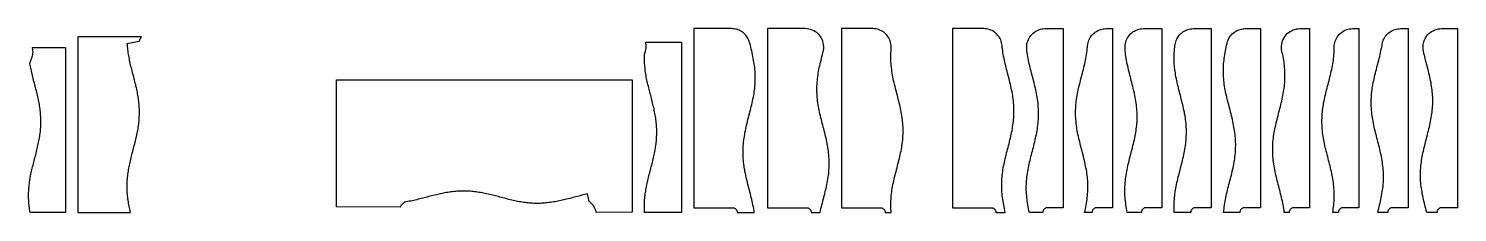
# Model space of a CAD drawing. Header units: inches. Extents: x 0 to 482, y 0 to 30.
# Drawn here: x 250 to 482, y 0 to 29.8 of the extents above; entities that cross this region are included whole.
import ezdxf

# ---------------------------------------------------------------- set-up
doc = ezdxf.new("R2010")
doc.units = ezdxf.units.IN

msp = doc.modelspace()

# ---------------------------------------------------------------- linework, layer by layer
at = {"layer": 'OUTLINE'}
for points in [[(258, 0), (266.55, 0), (266.49, 0.25), (266.43, 0.49), (266.38, 0.74), (266.33, 0.98), (266.29, 1.23), (266.24, 1.48), (266.2, 1.72), (266.17, 1.97), (266.13, 2.22), (266.1, 2.46), (266.08, 2.71), (266.05, 2.95), (266.03, 3.2), (266.02, 3.45), (266.01, 3.69), (266, 3.94), (266, 4.19), (266, 4.43), (266.01, 4.68), (266.02, 4.92), (266.03, 5.17), (266.05, 5.42), (266.07, 5.66), (266.1, 5.91), (266.13, 6.16), (266.16, 6.4), (266.2, 6.65), (266.24, 6.89), (266.28, 7.14), (266.33, 7.39), (266.38, 7.63), (266.43, 7.88), (266.48, 8.13), (266.54, 8.37), (266.6, 8.62), (266.66, 8.86), (266.72, 9.11), (266.78, 9.36), (266.84, 9.6), (266.91, 9.85), (266.97, 10.1), (267.04, 10.34), (267.1, 10.59), (267.17, 10.83), (267.23, 11.08), (267.29, 11.33), (267.35, 11.57), (267.41, 11.82), (267.47, 12.07), (267.53, 12.31), (267.58, 12.56), (267.63, 12.8), (267.68, 13.05), (267.73, 13.3), (267.77, 13.54), (267.81, 13.79), (267.84, 14.04), (267.88, 14.28), (267.91, 14.53), (267.93, 14.77), (267.95, 15.02), (267.97, 15.27), (267.98, 15.51), (267.99, 15.76), (268, 16.01), (268, 16.25), (268, 16.5), (267.99, 16.74), (267.98, 16.99), (267.96, 17.24), (267.94, 17.48), (267.92, 17.73), (267.89, 17.97), (267.86, 18.22), (267.83, 18.47), (267.79, 18.71), (267.75, 18.96), (267.71, 19.21), (267.66, 19.45), (267.61, 19.7), (267.56, 19.94), (267.5, 20.19), (267.44, 20.44), (267.39, 20.68), (267.33, 20.93), (267.26, 21.18), (267.2, 21.42), (267.14, 21.67), (267.07, 21.91), (267.01, 22.16), (266.95, 22.41), (266.88, 22.65), (266.82, 22.9), (266.75, 23.15), (266.69, 23.39), (266.63, 23.64), (266.57, 23.88), (266.52, 24.13), (266.46, 24.38), (266.41, 24.62), (266.36, 24.87), (266.31, 25.12), (266.26, 25.36), (266.22, 25.61), (266.18, 25.85), (266.15, 26.1), (266.12, 26.35), (266.09, 26.59), (266.06, 26.84), (266.04, 27.09), (266.03, 27.33), (267.98, 27.71), (268, 27.77), (268.02, 27.84), (268.05, 27.91), (268.08, 27.97), (268.1, 28.04), (268.13, 28.1), (268.17, 28.16), (268.2, 28.23), (268.23, 28.29), (268.27, 28.35), (268.31, 28.41), (268.34, 28.45), (258, 28.45)], [(358, 0.75), (364.31, 0.75), (364.31, 0.75), (364.4, 0.75), (364.48, 0.73), (364.56, 0.71), (364.64, 0.68), (364.71, 0.64), (364.78, 0.59), (364.84, 0.53), (364.9, 0.47), (364.95, 0.4), (364.99, 0.33), (365.02, 0.25), (365.04, 0.17), (365.06, 0.08), (365.06, 0), (365.69, 0), (367.83, 0), (367.79, 0.3), (367.74, 0.6), (367.68, 0.9), (367.62, 1.2), (367.56, 1.5), (367.49, 1.8), (367.42, 2.1), (367.35, 2.4), (367.27, 2.7), (367.2, 3.01), (367.12, 3.31), (367.04, 3.61), (366.96, 3.91), (366.88, 4.21), (366.81, 4.51), (366.73, 4.81), (366.65, 5.11), (366.58, 5.41), (366.51, 5.71), (366.44, 6.01), (366.38, 6.31), (366.32, 6.61), (366.27, 6.91), (366.21, 7.21), (366.17, 7.51), (366.13, 7.81), (366.09, 8.11), (366.06, 8.41), (366.04, 8.71), (366.02, 9.02), (366.01, 9.32), (366, 9.62), (366, 9.92), (366.01, 10.22), (366.02, 10.52), (366.04, 10.82), (366.06, 11.12), (366.09, 11.42), (366.13, 11.72), (366.17, 12.02), (366.22, 12.32), (366.27, 12.62), (366.32, 12.92), (366.38, 13.22), (366.45, 13.52), (366.51, 13.82), (366.58, 14.12), (366.66, 14.42), (366.73, 14.72), (366.81, 15.03), (366.89, 15.33), (366.96, 15.63), (367.04, 15.93), (367.12, 16.23), (367.2, 16.53), (367.28, 16.83), (367.35, 17.13), (367.42, 17.43), (367.49, 17.73), (367.56, 18.03), (367.62, 18.33), (367.68, 18.63), (367.74, 18.93), (367.79, 19.23), (367.83, 19.53), (367.88, 19.83), (367.91, 20.13), (367.94, 20.43), (367.96, 20.73), (367.98, 21.04), (367.99, 21.34), (368, 21.64), (368, 21.94), (367.99, 22.24), (367.98, 22.54), (367.96, 22.84), (367.94, 23.14), (367.91, 23.44), (367.87, 23.74), (367.83, 24.04), (367.78, 24.34), (367.73, 24.64), (367.67, 24.94), (367.61, 25.24), (367.55, 25.54), (367.48, 25.84), (367.41, 26.14), (367.34, 26.44), (367.26, 26.74), (367.19, 27.05), (367.11, 27.35), (367.07, 27.51), (367.01, 27.71), (366.93, 27.9), (366.85, 28.09), (366.75, 28.27), (366.64, 28.45), (366.51, 28.61), (366.38, 28.77), (366.23, 28.92), (366.08, 29.06), (365.91, 29.19), (365.74, 29.3), (365.56, 29.4), (365.37, 29.49), (365.18, 29.57), (364.98, 29.64), (364.78, 29.69), (364.58, 29.72), (364.37, 29.74), (364.16, 29.75), (358, 29.75)], [(370, 0.75), (376.31, 0.75), (376.31, 0.75), (376.4, 0.75), (376.48, 0.73), (376.56, 0.71), (376.64, 0.68), (376.71, 0.64), (376.78, 0.59), (376.84, 0.53), (376.9, 0.47), (376.95, 0.4), (376.99, 0.33), (377.02, 0.25), (377.04, 0.17), (377.06, 0.08), (377.06, 0), (377.69, 0), (378.51, 0), (378.59, 0.3), (378.66, 0.6), (378.73, 0.9), (378.81, 1.2), (378.89, 1.5), (378.97, 1.8), (379.04, 2.1), (379.12, 2.4), (379.2, 2.7), (379.28, 3.01), (379.35, 3.31), (379.42, 3.61), (379.49, 3.91), (379.56, 4.21), (379.62, 4.51), (379.68, 4.81), (379.74, 5.11), (379.79, 5.41), (379.83, 5.71), (379.88, 6.01), (379.91, 6.31), (379.94, 6.61), (379.96, 6.91), (379.98, 7.21), (379.99, 7.51), (380, 7.81), (380, 8.11), (379.99, 8.41), (379.98, 8.71), (379.96, 9.02), (379.93, 9.32), (379.9, 9.62), (379.87, 9.92), (379.83, 10.22), (379.78, 10.52), (379.73, 10.82), (379.67, 11.12), (379.61, 11.42), (379.55, 11.72), (379.48, 12.02), (379.41, 12.32), (379.34, 12.62), (379.26, 12.92), (379.18, 13.22), (379.11, 13.52), (379.03, 13.82), (378.95, 14.12), (378.87, 14.42), (378.79, 14.72), (378.72, 15.03), (378.64, 15.33), (378.57, 15.63), (378.5, 15.93), (378.43, 16.23), (378.37, 16.53), (378.31, 16.83), (378.26, 17.13), (378.21, 17.43), (378.16, 17.73), (378.12, 18.03), (378.09, 18.33), (378.06, 18.63), (378.03, 18.93), (378.02, 19.23), (378, 19.53), (378, 19.83), (378, 20.13), (378.01, 20.43), (378.02, 20.73), (378.04, 21.04), (378.07, 21.34), (378.1, 21.64), (378.13, 21.94), (378.18, 22.24), (378.22, 22.54), (378.28, 22.84), (378.33, 23.14), (378.39, 23.44), (378.46, 23.74), (378.52, 24.04), (378.59, 24.34), (378.67, 24.64), (378.74, 24.94), (378.82, 25.24), (378.9, 25.54), (378.98, 25.84), (379.01, 25.99), (379.07, 26.27), (379.11, 26.56), (379.11, 26.85), (379.09, 27.13), (379.04, 27.42), (378.96, 27.7), (378.86, 27.97), (378.73, 28.22), (378.57, 28.47), (378.4, 28.7), (378.2, 28.91), (377.98, 29.1), (377.75, 29.26), (377.5, 29.41), (377.24, 29.53), (376.97, 29.63), (376.69, 29.69), (376.4, 29.74), (376.11, 29.75), (370, 29.75)], [(382, 0.75), (388.31, 0.75), (388.31, 0.75), (388.4, 0.75), (388.48, 0.73), (388.56, 0.71), (388.64, 0.68), (388.71, 0.64), (388.78, 0.59), (388.84, 0.53), (388.9, 0.47), (388.95, 0.4), (388.99, 0.33), (389.02, 0.25), (389.04, 0.17), (389.06, 0.08), (389.06, 0), (389.69, 0), (390.05, 0), (390.03, 0.3), (390.01, 0.6), (390, 0.9), (390, 1.2), (390, 1.5), (390.01, 1.8), (390.03, 2.1), (390.05, 2.4), (390.08, 2.7), (390.11, 3.01), (390.15, 3.31), (390.19, 3.61), (390.24, 3.91), (390.3, 4.21), (390.35, 4.51), (390.42, 4.81), (390.48, 5.11), (390.55, 5.41), (390.62, 5.71), (390.7, 6.01), (390.77, 6.31), (390.85, 6.61), (390.93, 6.91), (391.01, 7.21), (391.09, 7.51), (391.16, 7.81), (391.24, 8.11), (391.32, 8.41), (391.39, 8.71), (391.46, 9.02), (391.53, 9.32), (391.59, 9.62), (391.66, 9.92), (391.71, 10.22), (391.77, 10.52), (391.81, 10.82), (391.86, 11.12), (391.89, 11.42), (391.93, 11.72), (391.95, 12.02), (391.97, 12.32), (391.99, 12.62), (392, 12.92), (392, 13.22), (392, 13.52), (391.98, 13.82), (391.97, 14.12), (391.95, 14.42), (391.92, 14.72), (391.88, 15.03), (391.85, 15.33), (391.8, 15.63), (391.75, 15.93), (391.7, 16.23), (391.64, 16.53), (391.58, 16.83), (391.51, 17.13), (391.44, 17.43), (391.37, 17.73), (391.3, 18.03), (391.22, 18.33), (391.14, 18.63), (391.06, 18.93), (390.99, 19.23), (390.91, 19.53), (390.83, 19.83), (390.75, 20.13), (390.68, 20.43), (390.6, 20.73), (390.53, 21.04), (390.46, 21.34), (390.4, 21.64), (390.34, 21.94), (390.28, 22.24), (390.23, 22.54), (390.18, 22.84), (390.14, 23.14), (390.1, 23.44), (390.07, 23.74), (390.04, 24.04), (390.02, 24.34), (390.01, 24.64), (390, 24.94), (390, 25.24), (390, 25.54), (390.01, 25.84), (390.03, 26.14), (390.05, 26.44), (390.06, 26.49), (390.07, 26.75), (390.06, 27.01), (390.02, 27.27), (389.97, 27.53), (389.89, 27.78), (389.79, 28.02), (389.67, 28.25), (389.53, 28.47), (389.37, 28.68), (389.19, 28.87), (389, 29.05), (388.79, 29.21), (388.57, 29.35), (388.34, 29.47), (388.09, 29.57), (387.84, 29.65), (387.59, 29.7), (387.33, 29.74), (387.07, 29.75), (382, 29.75)], [(400, 0.75), (406.31, 0.75), (406.31, 0.75), (406.4, 0.75), (406.48, 0.73), (406.56, 0.71), (406.64, 0.68), (406.71, 0.64), (406.78, 0.59), (406.84, 0.53), (406.9, 0.47), (406.95, 0.4), (406.99, 0.33), (407.02, 0.25), (407.04, 0.17), (407.06, 0.08), (407.06, 0), (407.69, 0), (408.59, 0), (408.52, 0.3), (408.45, 0.6), (408.39, 0.9), (408.33, 1.2), (408.27, 1.5), (408.22, 1.8), (408.17, 2.1), (408.13, 2.4), (408.09, 2.7), (408.06, 3.01), (408.04, 3.31), (408.02, 3.61), (408.01, 3.91), (408, 4.21), (408, 4.51), (408.01, 4.81), (408.02, 5.11), (408.04, 5.41), (408.06, 5.71), (408.09, 6.01), (408.12, 6.31), (408.17, 6.61), (408.21, 6.91), (408.26, 7.21), (408.32, 7.51), (408.38, 7.81), (408.44, 8.11), (408.51, 8.41), (408.58, 8.71), (408.65, 9.02), (408.72, 9.32), (408.8, 9.62), (408.88, 9.92), (408.96, 10.22), (409.04, 10.52), (409.11, 10.82), (409.19, 11.12), (409.27, 11.42), (409.34, 11.72), (409.42, 12.02), (409.49, 12.32), (409.55, 12.62), (409.62, 12.92), (409.68, 13.22), (409.73, 13.52), (409.78, 13.82), (409.83, 14.12), (409.87, 14.42), (409.91, 14.72), (409.94, 15.03), (409.96, 15.33), (409.98, 15.63), (409.99, 15.93), (410, 16.23), (410, 16.53), (409.99, 16.83), (409.98, 17.13), (409.96, 17.43), (409.94, 17.73), (409.91, 18.03), (409.87, 18.33), (409.83, 18.63), (409.79, 18.93), (409.73, 19.23), (409.68, 19.53), (409.62, 19.83), (409.56, 20.13), (409.49, 20.43), (409.42, 20.73), (409.35, 21.04), (409.27, 21.34), (409.19, 21.64), (409.12, 21.94), (409.04, 22.24), (408.96, 22.54), (408.88, 22.84), (408.8, 23.14), (408.73, 23.44), (408.65, 23.74), (408.58, 24.04), (408.51, 24.34), (408.44, 24.64), (408.38, 24.94), (408.32, 25.24), (408.26, 25.54), (408.21, 25.84), (408.17, 26.14), (408.13, 26.44), (408.09, 26.74), (408.06, 27.02), (408.03, 27.25), (407.98, 27.48), (407.92, 27.71), (407.84, 27.93), (407.74, 28.14), (407.62, 28.34), (407.49, 28.53), (407.34, 28.71), (407.18, 28.89), (407.01, 29.04), (406.83, 29.19), (406.63, 29.32), (406.43, 29.43), (406.21, 29.53), (405.99, 29.61), (405.77, 29.67), (405.54, 29.71), (405.31, 29.74), (405.08, 29.75), (400, 29.75)], [(418, 0.75), (415.44, 0.75), (415.44, 0.75), (415.35, 0.75), (415.27, 0.73), (415.19, 0.71), (415.11, 0.68), (415.04, 0.64), (414.97, 0.59), (414.91, 0.53), (414.85, 0.47), (414.8, 0.4), (414.76, 0.33), (414.73, 0.25), (414.71, 0.17), (414.69, 0.08), (414.69, 0), (414.06, 0), (412.5, 0), (412.43, 0.3), (412.37, 0.6), (412.31, 0.9), (412.25, 1.2), (412.2, 1.5), (412.16, 1.8), (412.12, 2.1), (412.08, 2.4), (412.06, 2.7), (412.03, 3.01), (412.01, 3.31), (412, 3.61), (412, 3.91), (412, 4.21), (412.01, 4.51), (412.02, 4.81), (412.04, 5.11), (412.07, 5.41), (412.1, 5.71), (412.14, 6.01), (412.18, 6.31), (412.23, 6.61), (412.28, 6.91), (412.33, 7.21), (412.4, 7.51), (412.46, 7.81), (412.53, 8.11), (412.6, 8.41), (412.67, 8.71), (412.75, 9.02), (412.82, 9.32), (412.9, 9.62), (412.98, 9.92), (413.06, 10.22), (413.14, 10.52), (413.21, 10.82), (413.29, 11.12), (413.36, 11.42), (413.44, 11.72), (413.51, 12.02), (413.57, 12.32), (413.63, 12.62), (413.69, 12.92), (413.75, 13.22), (413.8, 13.52), (413.84, 13.82), (413.88, 14.12), (413.92, 14.42), (413.94, 14.72), (413.97, 15.03), (413.98, 15.33), (413.99, 15.63), (414, 15.93), (414, 16.23), (413.99, 16.53), (413.97, 16.83), (413.95, 17.13), (413.93, 17.43), (413.9, 17.73), (413.86, 18.03), (413.82, 18.33), (413.77, 18.63), (413.72, 18.93), (413.66, 19.23), (413.6, 19.53), (413.53, 19.83), (413.47, 20.13), (413.39, 20.43), (413.32, 20.73), (413.25, 21.04), (413.17, 21.34), (413.09, 21.64), (413.01, 21.94), (412.93, 22.24), (412.86, 22.54), (412.78, 22.84), (412.7, 23.14), (412.63, 23.44), (412.56, 23.74), (412.49, 24.04), (412.42, 24.34), (412.36, 24.64), (412.3, 24.94), (412.25, 25.24), (412.2, 25.54), (412.15, 25.84), (412.11, 26.14), (412.08, 26.44), (412.06, 26.71), (412.07, 26.97), (412.1, 27.23), (412.16, 27.49), (412.23, 27.74), (412.33, 27.99), (412.45, 28.22), (412.59, 28.45), (412.75, 28.66), (412.93, 28.86), (413.12, 29.04), (413.33, 29.2), (413.55, 29.34), (413.79, 29.46), (414.03, 29.57), (414.28, 29.65), (414.54, 29.7), (414.8, 29.74), (415.06, 29.75), (418, 29.75)], [(426, 0.75), (423.44, 0.75), (423.44, 0.75), (423.35, 0.75), (423.27, 0.73), (423.19, 0.71), (423.11, 0.68), (423.04, 0.64), (422.97, 0.59), (422.91, 0.53), (422.85, 0.47), (422.8, 0.4), (422.76, 0.33), (422.73, 0.25), (422.71, 0.17), (422.69, 0.08), (422.69, 0), (422.06, 0), (421.47, 0), (421.54, 0.3), (421.6, 0.6), (421.66, 0.9), (421.72, 1.2), (421.77, 1.5), (421.82, 1.8), (421.86, 2.1), (421.9, 2.4), (421.93, 2.7), (421.96, 3.01), (421.98, 3.31), (421.99, 3.61), (422, 3.91), (422, 4.21), (421.99, 4.51), (421.98, 4.81), (421.97, 5.11), (421.94, 5.41), (421.91, 5.71), (421.88, 6.01), (421.84, 6.31), (421.8, 6.61), (421.75, 6.91), (421.69, 7.21), (421.63, 7.51), (421.57, 7.81), (421.5, 8.11), (421.43, 8.41), (421.36, 8.71), (421.29, 9.02), (421.21, 9.32), (421.13, 9.62), (421.06, 9.92), (420.98, 10.22), (420.9, 10.52), (420.82, 10.82), (420.74, 11.12), (420.67, 11.42), (420.6, 11.72), (420.52, 12.02), (420.46, 12.32), (420.39, 12.62), (420.33, 12.92), (420.28, 13.22), (420.22, 13.52), (420.18, 13.82), (420.13, 14.12), (420.1, 14.42), (420.07, 14.72), (420.04, 15.03), (420.02, 15.33), (420.01, 15.63), (420, 15.93), (420, 16.23), (420, 16.53), (420.02, 16.83), (420.03, 17.13), (420.06, 17.43), (420.08, 17.73), (420.12, 18.03), (420.16, 18.33), (420.21, 18.63), (420.26, 18.93), (420.31, 19.23), (420.37, 19.53), (420.43, 19.83), (420.5, 20.13), (420.57, 20.43), (420.64, 20.73), (420.72, 21.04), (420.79, 21.34), (420.87, 21.64), (420.95, 21.94), (421.03, 22.24), (421.1, 22.54), (421.18, 22.84), (421.26, 23.14), (421.33, 23.44), (421.41, 23.74), (421.48, 24.04), (421.55, 24.34), (421.61, 24.64), (421.67, 24.94), (421.73, 25.24), (421.78, 25.54), (421.82, 25.84), (421.87, 26.14), (421.9, 26.44), (421.93, 26.74), (421.95, 26.98), (421.98, 27.22), (422.03, 27.45), (422.09, 27.67), (422.17, 27.9), (422.27, 28.11), (422.39, 28.32), (422.52, 28.51), (422.66, 28.7), (422.82, 28.87), (423, 29.03), (423.18, 29.18), (423.38, 29.31), (423.58, 29.42), (423.8, 29.52), (424.02, 29.6), (424.24, 29.67), (424.48, 29.71), (424.71, 29.74), (424.94, 29.75), (426, 29.75)], [(434, 0.75), (431.44, 0.75), (431.44, 0.75), (431.35, 0.75), (431.27, 0.73), (431.19, 0.71), (431.11, 0.68), (431.04, 0.64), (430.97, 0.59), (430.91, 0.53), (430.85, 0.47), (430.8, 0.4), (430.76, 0.33), (430.73, 0.25), (430.7, 0.17), (430.69, 0.08), (430.69, 0), (430.06, 0), (428.4, 0), (428.34, 0.3), (428.28, 0.6), (428.23, 0.9), (428.18, 1.2), (428.14, 1.5), (428.1, 1.8), (428.07, 2.1), (428.04, 2.4), (428.02, 2.7), (428.01, 3.01), (428, 3.31), (428, 3.61), (428, 3.91), (428.01, 4.21), (428.03, 4.51), (428.05, 4.81), (428.08, 5.11), (428.11, 5.41), (428.15, 5.71), (428.2, 6.01), (428.25, 6.31), (428.3, 6.61), (428.36, 6.91), (428.42, 7.21), (428.49, 7.51), (428.56, 7.81), (428.63, 8.11), (428.71, 8.41), (428.78, 8.71), (428.86, 9.02), (428.94, 9.32), (429.02, 9.62), (429.09, 9.92), (429.17, 10.22), (429.25, 10.52), (429.32, 10.82), (429.4, 11.12), (429.47, 11.42), (429.54, 11.72), (429.6, 12.02), (429.66, 12.32), (429.72, 12.62), (429.77, 12.92), (429.82, 13.22), (429.86, 13.52), (429.9, 13.82), (429.93, 14.12), (429.96, 14.42), (429.98, 14.72), (429.99, 15.03), (430, 15.33), (430, 15.63), (429.99, 15.93), (429.98, 16.23), (429.97, 16.53), (429.94, 16.83), (429.91, 17.13), (429.88, 17.43), (429.84, 17.73), (429.79, 18.03), (429.74, 18.33), (429.69, 18.63), (429.63, 18.93), (429.57, 19.23), (429.5, 19.53), (429.43, 19.83), (429.36, 20.13), (429.29, 20.43), (429.21, 20.73), (429.13, 21.04), (429.05, 21.34), (428.98, 21.64), (428.9, 21.94), (428.82, 22.24), (428.74, 22.54), (428.67, 22.84), (428.59, 23.14), (428.52, 23.44), (428.46, 23.74), (428.39, 24.04), (428.33, 24.34), (428.27, 24.64), (428.22, 24.94), (428.18, 25.24), (428.13, 25.54), (428.1, 25.84), (428.07, 26.14), (428.04, 26.44), (428.03, 26.55), (428.03, 26.81), (428.04, 27.06), (428.08, 27.32), (428.14, 27.57), (428.22, 27.82), (428.32, 28.05), (428.45, 28.28), (428.59, 28.5), (428.75, 28.7), (428.92, 28.89), (429.12, 29.06), (429.32, 29.22), (429.54, 29.36), (429.77, 29.48), (430.01, 29.57), (430.26, 29.65), (430.51, 29.71), (430.77, 29.74), (431.03, 29.75), (434, 29.75)], [(442, 0.75), (439.44, 0.75), (439.44, 0.75), (439.35, 0.75), (439.27, 0.73), (439.19, 0.71), (439.11, 0.68), (439.04, 0.64), (438.97, 0.59), (438.91, 0.53), (438.85, 0.47), (438.8, 0.4), (438.76, 0.33), (438.73, 0.25), (438.7, 0.17), (438.69, 0.08), (438.69, 0), (438.06, 0), (436.03, 0), (436.01, 0.3), (436, 0.6), (436, 0.9), (436, 1.2), (436.01, 1.5), (436.02, 1.8), (436.04, 2.1), (436.07, 2.4), (436.1, 2.7), (436.14, 3.01), (436.18, 3.31), (436.23, 3.61), (436.28, 3.91), (436.34, 4.21), (436.4, 4.51), (436.46, 4.81), (436.53, 5.11), (436.6, 5.41), (436.67, 5.71), (436.75, 6.01), (436.83, 6.31), (436.9, 6.61), (436.98, 6.91), (437.06, 7.21), (437.14, 7.51), (437.22, 7.81), (437.29, 8.11), (437.37, 8.41), (437.44, 8.71), (437.51, 9.02), (437.57, 9.32), (437.64, 9.62), (437.69, 9.92), (437.75, 10.22), (437.8, 10.52), (437.84, 10.82), (437.88, 11.12), (437.92, 11.42), (437.94, 11.72), (437.97, 12.02), (437.98, 12.32), (437.99, 12.62), (438, 12.92), (438, 13.22), (437.99, 13.52), (437.97, 13.82), (437.95, 14.12), (437.93, 14.42), (437.9, 14.72), (437.86, 15.03), (437.82, 15.33), (437.77, 15.63), (437.71, 15.93), (437.66, 16.23), (437.6, 16.53), (437.53, 16.83), (437.46, 17.13), (437.39, 17.43), (437.32, 17.73), (437.24, 18.03), (437.17, 18.33), (437.09, 18.63), (437.01, 18.93), (436.93, 19.23), (436.85, 19.53), (436.78, 19.83), (436.7, 20.13), (436.63, 20.43), (436.55, 20.73), (436.49, 21.04), (436.42, 21.34), (436.36, 21.64), (436.3, 21.94), (436.24, 22.24), (436.2, 22.54), (436.15, 22.84), (436.11, 23.14), (436.08, 23.44), (436.05, 23.74), (436.03, 24.04), (436.01, 24.34), (436, 24.64), (436, 24.94), (436, 25.24), (436.01, 25.54), (436.02, 25.84), (436.04, 26.14), (436.07, 26.44), (436.1, 26.74), (436.14, 27.05), (436.16, 27.17), (436.2, 27.4), (436.26, 27.61), (436.33, 27.83), (436.42, 28.03), (436.52, 28.23), (436.64, 28.43), (436.77, 28.61), (436.92, 28.78), (437.08, 28.94), (437.25, 29.09), (437.43, 29.22), (437.62, 29.34), (437.82, 29.45), (438.03, 29.54), (438.24, 29.62), (438.46, 29.67), (438.68, 29.72), (438.9, 29.74), (439.13, 29.75), (442, 29.75)], [(450, 0.75), (447.44, 0.75), (447.44, 0.75), (447.35, 0.75), (447.27, 0.73), (447.19, 0.71), (447.11, 0.68), (447.04, 0.64), (446.97, 0.59), (446.91, 0.53), (446.85, 0.47), (446.8, 0.4), (446.76, 0.33), (446.73, 0.25), (446.7, 0.17), (446.69, 0.08), (446.69, 0), (446.06, 0), (444.04, 0), (444.07, 0.3), (444.1, 0.6), (444.13, 0.9), (444.17, 1.2), (444.22, 1.5), (444.27, 1.8), (444.33, 2.1), (444.39, 2.4), (444.46, 2.7), (444.52, 3.01), (444.59, 3.31), (444.67, 3.61), (444.74, 3.91), (444.82, 4.21), (444.9, 4.51), (444.97, 4.81), (445.05, 5.11), (445.13, 5.41), (445.21, 5.71), (445.29, 6.01), (445.36, 6.31), (445.43, 6.61), (445.5, 6.91), (445.57, 7.21), (445.63, 7.51), (445.69, 7.81), (445.74, 8.11), (445.79, 8.41), (445.84, 8.71), (445.88, 9.02), (445.91, 9.32), (445.94, 9.62), (445.97, 9.92), (445.98, 10.22), (445.99, 10.52), (446, 10.82), (446, 11.12), (445.99, 11.42), (445.98, 11.72), (445.96, 12.02), (445.93, 12.32), (445.9, 12.62), (445.86, 12.92), (445.82, 13.22), (445.77, 13.52), (445.72, 13.82), (445.66, 14.12), (445.6, 14.42), (445.54, 14.72), (445.47, 15.03), (445.4, 15.33), (445.33, 15.63), (445.25, 15.93), (445.17, 16.23), (445.1, 16.53), (445.02, 16.83), (444.94, 17.13), (444.86, 17.43), (444.78, 17.73), (444.71, 18.03), (444.63, 18.33), (444.56, 18.63), (444.49, 18.93), (444.42, 19.23), (444.36, 19.53), (444.3, 19.83), (444.25, 20.13), (444.2, 20.43), (444.15, 20.73), (444.12, 21.04), (444.08, 21.34), (444.05, 21.64), (444.03, 21.94), (444.01, 22.24), (444, 22.54), (444, 22.84), (444, 23.14), (444.01, 23.44), (444.02, 23.74), (444.04, 24.04), (444.07, 24.34), (444.1, 24.64), (444.14, 24.94), (444.18, 25.24), (444.23, 25.54), (444.28, 25.84), (444.34, 26.14), (444.4, 26.44), (444.46, 26.74), (444.53, 27.05), (444.6, 27.35), (444.63, 27.46), (444.69, 27.66), (444.76, 27.86), (444.84, 28.05), (444.94, 28.24), (445.05, 28.42), (445.17, 28.59), (445.31, 28.75), (445.45, 28.9), (445.61, 29.04), (445.78, 29.17), (445.95, 29.29), (446.13, 29.4), (446.32, 29.49), (446.52, 29.57), (446.72, 29.63), (446.92, 29.68), (447.13, 29.72), (447.34, 29.74), (447.55, 29.75), (450, 29.75)], [(458, 0.75), (455.44, 0.75), (455.44, 0.75), (455.35, 0.75), (455.27, 0.73), (455.19, 0.71), (455.11, 0.68), (455.04, 0.64), (454.97, 0.59), (454.91, 0.53), (454.85, 0.47), (454.8, 0.4), (454.76, 0.33), (454.73, 0.25), (454.7, 0.17), (454.69, 0.08), (454.69, 0), (454.06, 0), (453.88, 0), (453.84, 0.3), (453.8, 0.6), (453.75, 0.9), (453.69, 1.2), (453.63, 1.5), (453.57, 1.8), (453.5, 2.1), (453.44, 2.4), (453.36, 2.7), (453.29, 3.01), (453.21, 3.31), (453.14, 3.61), (453.06, 3.91), (452.98, 4.21), (452.9, 4.51), (452.82, 4.81), (452.74, 5.11), (452.67, 5.41), (452.6, 5.71), (452.53, 6.01), (452.46, 6.31), (452.39, 6.61), (452.33, 6.91), (452.28, 7.21), (452.22, 7.51), (452.18, 7.81), (452.13, 8.11), (452.1, 8.41), (452.07, 8.71), (452.04, 9.02), (452.02, 9.32), (452.01, 9.62), (452, 9.92), (452, 10.22), (452, 10.52), (452.01, 10.82), (452.03, 11.12), (452.05, 11.42), (452.08, 11.72), (452.12, 12.02), (452.16, 12.32), (452.2, 12.62), (452.25, 12.92), (452.31, 13.22), (452.37, 13.52), (452.43, 13.82), (452.5, 14.12), (452.57, 14.42), (452.64, 14.72), (452.71, 15.03), (452.79, 15.33), (452.87, 15.63), (452.94, 15.93), (453.02, 16.23), (453.1, 16.53), (453.18, 16.83), (453.26, 17.13), (453.33, 17.43), (453.4, 17.73), (453.48, 18.03), (453.54, 18.33), (453.61, 18.63), (453.67, 18.93), (453.72, 19.23), (453.78, 19.53), (453.82, 19.83), (453.86, 20.13), (453.9, 20.43), (453.93, 20.73), (453.96, 21.04), (453.98, 21.34), (453.99, 21.64), (454, 21.94), (454, 22.24), (453.99, 22.54), (453.98, 22.84), (453.96, 23.14), (453.94, 23.44), (453.91, 23.74), (453.88, 24.04), (453.84, 24.34), (453.79, 24.64), (453.74, 24.94), (453.68, 25.24), (453.63, 25.54), (453.56, 25.84), (453.51, 26.09), (453.46, 26.37), (453.44, 26.65), (453.44, 26.93), (453.47, 27.22), (453.53, 27.49), (453.61, 27.76), (453.72, 28.02), (453.85, 28.27), (454.01, 28.51), (454.18, 28.73), (454.38, 28.94), (454.59, 29.12), (454.83, 29.28), (455.07, 29.42), (455.33, 29.54), (455.6, 29.63), (455.87, 29.7), (456.15, 29.74), (456.43, 29.75), (458, 29.75)], [(466, 0.75), (463.44, 0.75), (463.44, 0.75), (463.35, 0.75), (463.27, 0.73), (463.19, 0.71), (463.11, 0.68), (463.04, 0.64), (462.97, 0.59), (462.91, 0.53), (462.85, 0.47), (462.8, 0.4), (462.76, 0.33), (462.73, 0.25), (462.7, 0.17), (462.69, 0.08), (462.69, 0), (462.06, 0), (461.75, 0), (461.8, 0.3), (461.84, 0.6), (461.88, 0.9), (461.92, 1.2), (461.94, 1.5), (461.97, 1.8), (461.98, 2.1), (461.99, 2.4), (462, 2.7), (462, 3.01), (461.99, 3.31), (461.97, 3.61), (461.95, 3.91), (461.93, 4.21), (461.9, 4.51), (461.86, 4.81), (461.82, 5.11), (461.77, 5.41), (461.72, 5.71), (461.66, 6.01), (461.6, 6.31), (461.53, 6.61), (461.46, 6.91), (461.39, 7.21), (461.32, 7.51), (461.24, 7.81), (461.17, 8.11), (461.09, 8.41), (461.01, 8.71), (460.93, 9.02), (460.85, 9.32), (460.78, 9.62), (460.7, 9.92), (460.63, 10.22), (460.55, 10.52), (460.49, 10.82), (460.42, 11.12), (460.36, 11.42), (460.3, 11.72), (460.25, 12.02), (460.2, 12.32), (460.15, 12.62), (460.11, 12.92), (460.08, 13.22), (460.05, 13.52), (460.03, 13.82), (460.01, 14.12), (460, 14.42), (460, 14.72), (460, 15.03), (460.01, 15.33), (460.02, 15.63), (460.04, 15.93), (460.07, 16.23), (460.1, 16.53), (460.14, 16.83), (460.18, 17.13), (460.23, 17.43), (460.28, 17.73), (460.34, 18.03), (460.4, 18.33), (460.47, 18.63), (460.54, 18.93), (460.61, 19.23), (460.68, 19.53), (460.76, 19.83), (460.83, 20.13), (460.91, 20.43), (460.99, 20.73), (461.07, 21.04), (461.15, 21.34), (461.22, 21.64), (461.3, 21.94), (461.37, 22.24), (461.45, 22.54), (461.51, 22.84), (461.58, 23.14), (461.64, 23.44), (461.7, 23.74), (461.75, 24.04), (461.8, 24.34), (461.85, 24.64), (461.89, 24.94), (461.92, 25.24), (461.95, 25.54), (461.97, 25.84), (461.99, 26.14), (461.99, 26.44), (462, 26.74), (462, 26.75), (462.01, 27), (462.04, 27.25), (462.09, 27.49), (462.16, 27.73), (462.25, 27.96), (462.36, 28.18), (462.49, 28.39), (462.63, 28.59), (462.79, 28.78), (462.97, 28.96), (463.16, 29.12), (463.36, 29.26), (463.57, 29.39), (463.79, 29.5), (464.02, 29.59), (464.26, 29.66), (464.5, 29.71), (464.75, 29.74), (465, 29.75), (466, 29.75)], [(474, 0.75), (471.44, 0.75), (471.44, 0.75), (471.35, 0.75), (471.27, 0.73), (471.19, 0.71), (471.11, 0.68), (471.04, 0.64), (470.97, 0.59), (470.91, 0.53), (470.85, 0.47), (470.8, 0.4), (470.76, 0.33), (470.73, 0.25), (470.7, 0.17), (470.69, 0.08), (470.69, 0), (470.06, 0), (469.06, 0), (469.14, 0.3), (469.22, 0.6), (469.29, 0.9), (469.37, 1.2), (469.44, 1.5), (469.51, 1.8), (469.57, 2.1), (469.64, 2.4), (469.69, 2.7), (469.75, 3.01), (469.8, 3.31), (469.84, 3.61), (469.88, 3.91), (469.92, 4.21), (469.94, 4.51), (469.97, 4.81), (469.98, 5.11), (469.99, 5.41), (470, 5.71), (470, 6.01), (469.99, 6.31), (469.97, 6.61), (469.95, 6.91), (469.93, 7.21), (469.89, 7.51), (469.86, 7.81), (469.81, 8.11), (469.77, 8.41), (469.71, 8.71), (469.66, 9.02), (469.6, 9.32), (469.53, 9.62), (469.46, 9.92), (469.39, 10.22), (469.32, 10.52), (469.24, 10.82), (469.17, 11.12), (469.09, 11.42), (469.01, 11.72), (468.93, 12.02), (468.85, 12.32), (468.78, 12.62), (468.7, 12.92), (468.63, 13.22), (468.55, 13.52), (468.48, 13.82), (468.42, 14.12), (468.36, 14.42), (468.3, 14.72), (468.24, 15.03), (468.19, 15.33), (468.15, 15.63), (468.11, 15.93), (468.08, 16.23), (468.05, 16.53), (468.03, 16.83), (468.01, 17.13), (468, 17.43), (468, 17.73), (468, 18.03), (468.01, 18.33), (468.02, 18.63), (468.04, 18.93), (468.07, 19.23), (468.1, 19.53), (468.14, 19.83), (468.18, 20.13), (468.23, 20.43), (468.29, 20.73), (468.34, 21.04), (468.4, 21.34), (468.47, 21.64), (468.54, 21.94), (468.61, 22.24), (468.68, 22.54), (468.76, 22.84), (468.84, 23.14), (468.91, 23.44), (468.99, 23.74), (469.07, 24.04), (469.15, 24.34), (469.23, 24.64), (469.3, 24.94), (469.38, 25.24), (469.45, 25.54), (469.52, 25.84), (469.58, 26.14), (469.64, 26.44), (469.7, 26.74), (469.76, 27.05), (469.79, 27.23), (469.83, 27.45), (469.89, 27.66), (469.96, 27.87), (470.06, 28.07), (470.16, 28.27), (470.28, 28.46), (470.41, 28.64), (470.56, 28.8), (470.72, 28.96), (470.89, 29.1), (471.07, 29.24), (471.26, 29.35), (471.45, 29.46), (471.66, 29.55), (471.87, 29.62), (472.08, 29.68), (472.3, 29.72), (472.53, 29.74), (472.75, 29.75), (474, 29.75)], [(482, 0.75), (479.44, 0.75), (479.44, 0.75), (479.35, 0.75), (479.27, 0.73), (479.19, 0.71), (479.11, 0.68), (479.04, 0.64), (478.97, 0.59), (478.91, 0.53), (478.85, 0.47), (478.8, 0.4), (478.76, 0.33), (478.73, 0.25), (478.7, 0.17), (478.69, 0.08), (478.69, 0), (478.06, 0), (477.01, 0), (476.93, 0.3), (476.86, 0.6), (476.78, 0.9), (476.7, 1.2), (476.63, 1.5), (476.56, 1.8), (476.49, 2.1), (476.42, 2.4), (476.36, 2.7), (476.3, 3.01), (476.25, 3.31), (476.2, 3.61), (476.15, 3.91), (476.11, 4.21), (476.08, 4.51), (476.05, 4.81), (476.03, 5.11), (476.01, 5.41), (476, 5.71), (476, 6.01), (476, 6.31), (476.01, 6.61), (476.02, 6.91), (476.04, 7.21), (476.07, 7.51), (476.1, 7.81), (476.14, 8.11), (476.18, 8.41), (476.23, 8.71), (476.28, 9.02), (476.34, 9.32), (476.4, 9.62), (476.47, 9.92), (476.54, 10.22), (476.61, 10.52), (476.68, 10.82), (476.76, 11.12), (476.83, 11.42), (476.91, 11.72), (476.99, 12.02), (477.07, 12.32), (477.15, 12.62), (477.22, 12.92), (477.3, 13.22), (477.37, 13.52), (477.44, 13.82), (477.51, 14.12), (477.58, 14.42), (477.64, 14.72), (477.7, 15.03), (477.75, 15.33), (477.8, 15.63), (477.85, 15.93), (477.89, 16.23), (477.92, 16.53), (477.95, 16.83), (477.97, 17.13), (477.98, 17.43), (477.99, 17.73), (478, 18.03), (478, 18.33), (477.99, 18.63), (477.97, 18.93), (477.95, 19.23), (477.92, 19.53), (477.89, 19.83), (477.85, 20.13), (477.81, 20.43), (477.76, 20.73), (477.71, 21.04), (477.65, 21.34), (477.59, 21.64), (477.52, 21.94), (477.46, 22.24), (477.38, 22.54), (477.31, 22.84), (477.24, 23.14), (477.16, 23.44), (477.08, 23.74), (477, 24.04), (476.92, 24.34), (476.84, 24.64), (476.77, 24.94), (476.69, 25.24), (476.62, 25.54), (476.55, 25.84), (476.49, 26.09), (476.44, 26.37), (476.42, 26.65), (476.42, 26.93), (476.45, 27.21), (476.51, 27.49), (476.59, 27.76), (476.7, 28.02), (476.83, 28.27), (476.99, 28.51), (477.16, 28.73), (477.36, 28.94), (477.58, 29.12), (477.81, 29.28), (478.05, 29.42), (478.31, 29.54), (478.58, 29.63), (478.85, 29.7), (479.13, 29.74), (479.42, 29.75), (482, 29.75)], [(256, 0), (250.24, 0), (250.2, 0.25), (250.17, 0.49), (250.13, 0.74), (250.1, 0.98), (250.07, 1.23), (250.05, 1.48), (250.03, 1.72), (250.02, 1.97), (250.01, 2.22), (250, 2.46), (250, 2.71), (250, 2.95), (250.01, 3.2), (250.02, 3.45), (250.03, 3.69), (250.05, 3.94), (250.07, 4.19), (250.1, 4.43), (250.13, 4.68), (250.16, 4.92), (250.2, 5.17), (250.24, 5.42), (250.28, 5.66), (250.33, 5.91), (250.38, 6.16), (250.43, 6.4), (250.48, 6.65), (250.54, 6.89), (250.6, 7.14), (250.66, 7.39), (250.72, 7.63), (250.78, 7.88), (250.85, 8.13), (250.91, 8.37), (250.97, 8.62), (251.04, 8.86), (251.1, 9.11), (251.17, 9.36), (251.23, 9.6), (251.29, 9.85), (251.35, 10.1), (251.41, 10.34), (251.47, 10.59), (251.53, 10.83), (251.58, 11.08), (251.63, 11.33), (251.68, 11.57), (251.73, 11.82), (251.77, 12.07), (251.81, 12.31), (251.84, 12.56), (251.88, 12.8), (251.91, 13.05), (251.93, 13.3), (251.95, 13.54), (251.97, 13.79), (251.98, 14.04), (251.99, 14.28), (252, 14.53), (252, 14.77), (252, 15.02), (251.99, 15.27), (251.98, 15.51), (251.96, 15.76), (251.94, 16.01), (251.92, 16.25), (251.89, 16.5), (251.86, 16.74), (251.83, 16.99), (251.79, 17.24), (251.75, 17.48), (251.71, 17.73), (251.66, 17.97), (251.61, 18.22), (251.56, 18.47), (251.5, 18.71), (251.44, 18.96), (251.39, 19.21), (251.33, 19.45), (251.26, 19.7), (251.2, 19.94), (251.14, 20.19), (251.07, 20.44), (251.01, 20.68), (250.94, 20.93), (250.88, 21.18), (250.82, 21.42), (250.75, 21.67), (250.69, 21.91), (250.63, 22.16), (250.57, 22.41), (250.51, 22.65), (250.46, 22.9), (250.41, 23.15), (250.36, 23.39), (250.31, 23.64), (250.26, 23.88), (250.22, 24.13), (250.34, 24.58), (250.44, 24.77), (250.52, 24.96), (250.59, 25.16), (250.64, 25.36), (250.68, 25.56), (250.71, 25.77), (250.72, 25.98), (250.71, 26.19), (250.7, 26.39), (250.66, 26.6), (250.64, 26.71), (256, 26.71)], [(356, 0), (350.03, 0), (350.02, 0.25), (350.01, 0.49), (350, 0.74), (350, 0.98), (350, 1.23), (350.01, 1.48), (350.02, 1.72), (350.03, 1.97), (350.05, 2.22), (350.07, 2.46), (350.1, 2.71), (350.13, 2.95), (350.16, 3.2), (350.2, 3.45), (350.24, 3.69), (350.29, 3.94), (350.33, 4.19), (350.38, 4.43), (350.43, 4.68), (350.49, 4.92), (350.54, 5.17), (350.6, 5.42), (350.66, 5.66), (350.72, 5.91), (350.79, 6.16), (350.85, 6.4), (350.91, 6.65), (350.98, 6.89), (351.04, 7.14), (351.11, 7.39), (351.17, 7.63), (351.23, 7.88), (351.3, 8.13), (351.36, 8.37), (351.42, 8.62), (351.47, 8.86), (351.53, 9.11), (351.58, 9.36), (351.63, 9.6), (351.68, 9.85), (351.73, 10.1), (351.77, 10.34), (351.81, 10.59), (351.85, 10.83), (351.88, 11.08), (351.91, 11.33), (351.93, 11.57), (351.95, 11.82), (351.97, 12.07), (351.98, 12.31), (351.99, 12.56), (352, 12.8), (352, 13.05), (352, 13.3), (351.99, 13.54), (351.98, 13.79), (351.96, 14.04), (351.94, 14.28), (351.92, 14.53), (351.89, 14.77), (351.86, 15.02), (351.83, 15.27), (351.79, 15.51), (351.75, 15.76), (351.7, 16.01), (351.65, 16.25), (351.6, 16.5), (351.55, 16.74), (351.5, 16.99), (351.44, 17.24), (351.38, 17.48), (351.32, 17.73), (351.26, 17.97), (351.2, 18.22), (351.13, 18.47), (351.07, 18.71), (351.01, 18.96), (350.94, 19.21), (350.88, 19.45), (350.81, 19.7), (350.75, 19.94), (350.69, 20.19), (350.63, 20.44), (350.57, 20.68), (350.51, 20.93), (350.46, 21.18), (350.4, 21.42), (350.35, 21.67), (350.3, 21.91), (350.26, 22.16), (350.22, 22.41), (350.18, 22.65), (350.14, 22.9), (350.11, 23.15), (350.09, 23.39), (350.06, 23.64), (350.04, 23.88), (350.02, 24.13), (350.01, 24.38), (350, 24.62), (350, 24.87), (350, 25.12), (350.01, 25.36), (350.01, 25.61), (350.12, 25.95), (350.15, 26.08), (350.19, 26.21), (350.21, 26.34), (350.23, 26.48), (350.25, 26.61), (350.26, 26.74), (350.26, 26.88), (350.26, 27.01), (350.25, 27.15), (350.23, 27.28), (350.21, 27.42), (350.18, 27.55), (350.18, 27.56), (356, 27.56)], [(300, 0.91), (300, 21.45), (348, 21.45), (348, 0.02), (342.18, 0), (342.15, 0.13), (342.11, 0.26), (342.06, 0.39), (342.01, 0.51), (341.96, 0.63), (341.9, 0.75), (341.83, 0.87), (341.76, 0.99), (341.68, 1.1), (341.6, 1.2), (341.51, 1.31), (341.42, 1.4), (341.32, 1.5), (341.22, 1.59), (341.12, 1.68), (341.01, 1.76), (340.76, 2.99), (340.52, 2.93), (340.28, 2.88), (340.04, 2.82), (339.8, 2.76), (339.56, 2.7), (339.32, 2.64), (339.08, 2.57), (338.83, 2.51), (338.59, 2.45), (338.35, 2.39), (338.11, 2.32), (337.87, 2.26), (337.63, 2.2), (337.39, 2.14), (337.15, 2.08), (336.9, 2.02), (336.66, 1.97), (336.42, 1.91), (336.18, 1.86), (335.94, 1.81), (335.7, 1.76), (335.46, 1.72), (335.22, 1.68), (334.97, 1.64), (334.73, 1.6), (334.49, 1.57), (334.25, 1.54), (334.01, 1.52), (333.77, 1.5), (333.53, 1.48), (333.29, 1.47), (333.05, 1.46), (332.8, 1.45), (332.56, 1.45), (332.32, 1.46), (332.08, 1.46), (331.84, 1.47), (331.6, 1.49), (331.36, 1.51), (331.12, 1.53), (330.87, 1.55), (330.63, 1.58), (330.39, 1.62), (330.15, 1.65), (329.91, 1.69), (329.67, 1.73), (329.43, 1.78), (329.19, 1.83), (328.94, 1.88), (328.7, 1.93), (328.46, 1.99), (328.22, 2.04), (327.98, 2.1), (327.74, 2.16), (327.5, 2.22), (327.26, 2.28), (327.02, 2.35), (326.77, 2.41), (326.53, 2.47), (326.29, 2.54), (326.05, 2.6), (325.81, 2.66), (325.57, 2.72), (325.33, 2.78), (325.09, 2.84), (324.84, 2.9), (324.6, 2.95), (324.36, 3.01), (324.12, 3.06), (323.88, 3.11), (323.64, 3.15), (323.4, 3.2), (323.16, 3.24), (322.91, 3.28), (322.67, 3.31), (322.43, 3.34), (322.19, 3.37), (321.95, 3.39), (321.71, 3.41), (321.47, 3.43), (321.23, 3.44), (320.98, 3.45), (320.74, 3.45), (320.5, 3.45), (320.26, 3.45), (320.02, 3.44), (319.78, 3.43), (319.54, 3.41), (319.3, 3.39), (319.06, 3.37), (318.81, 3.34), (318.57, 3.31), (318.33, 3.28), (318.09, 3.24), (317.85, 3.2), (317.61, 3.16), (317.37, 3.11), (317.13, 3.06), (316.88, 3.01), (316.64, 2.96), (316.4, 2.91), (316.16, 2.85), (315.92, 2.79), (315.68, 2.73), (315.44, 2.67), (315.2, 2.61), (314.95, 2.54), (314.71, 2.48), (314.47, 2.42), (314.23, 2.35), (313.99, 2.29), (313.75, 2.23), (313.51, 2.17), (313.27, 2.11), (313.03, 2.05), (312.78, 1.99), (312.54, 1.94), (312.3, 1.88), (312.06, 1.83), (311.82, 1.79), (311.58, 1.74), (311.34, 1.7), (311.1, 1.66), (311.14, 1.72), (311.09, 1.68), (311.03, 1.64), (310.97, 1.59), (310.92, 1.55), (310.86, 1.5), (310.81, 1.46), (310.76, 1.41), (310.71, 1.36), (310.66, 1.31), (310.61, 1.26), (310.56, 1.2), (310.52, 1.15), (310.47, 1.09), (310.43, 1.04), (310.39, 0.98), (310.35, 0.92), (310.31, 0.86)]]:
    msp.add_lwpolyline(points, close=True, dxfattribs=at)

doc.saveas('drawing.dxf')
